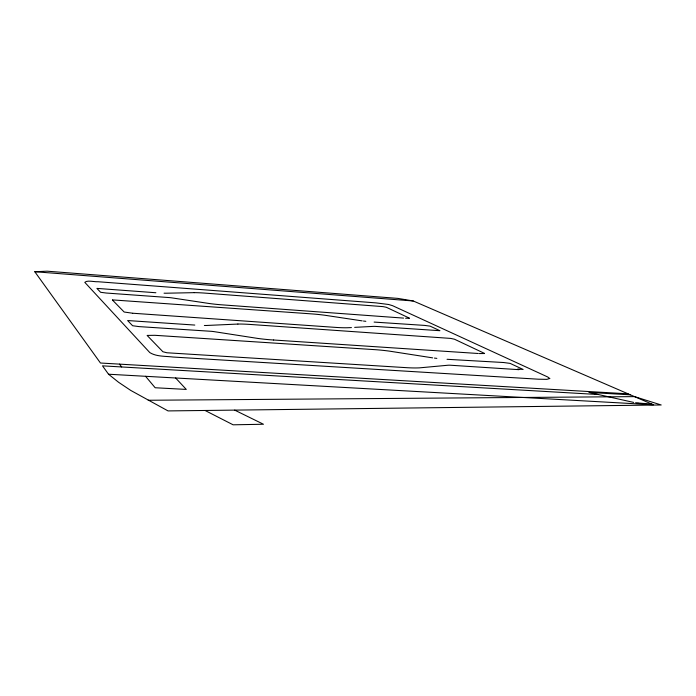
<?xml version="1.0" encoding="UTF-8"?>
<svg xmlns="http://www.w3.org/2000/svg" width="696" height="696" viewBox="0 0 696 696"><rect width="100%" height="100%" fill="white"/><g stroke="black" fill="none" stroke-linecap="round" stroke-linejoin="round"><path stroke-width="1.04" d="M484.538 353.516L479.283 353.568M112.465 299.898L311.016 313.844A29.919 4.063 6.6 0 1 324.51 315.201L362.181 320.882M409.291 318.246L405.594 318.246M354.664 327.364L373.709 326.363A27.736 3.845 7 0 1 375.161 326.38L439.915 330.704L430.093 326.137L424.517 325.397L374.117 322.083M351.436 327.59L347.121 327.755A30.363 4.185 6.6 0 1 334.706 327.329L132.927 313.243M628.123 393.84L100.459 363.016L34.8 271.736L47.163 271.188L397.868 298.393L413.233 300.968L653.431 404.785L108.524 374.222L102.503 365.852L598.09 394.51M237.919 324.058L206.103 325.493A29.537 4.315 5.8 0 1 204.363 325.476M148.222 400.261L634.552 396.624L661.2 404.976L168.041 410.918L130.752 390.43L118.581 382.278L108.524 374.222M194.306 292.651L165.683 293.225A25.839 3.271 5.7 0 1 164.143 293.181L164.056 293.181M652.03 404.176L638.197 403.001M630.419 394.832L588.929 392.422L633.682 402.418M447.032 359.293L503.652 362.52L510.116 363.39L523.122 369.445L517.702 369.106L518.885 369.663L449.894 365.191A32.286 5.142 7.6 0 0 448.276 365.209L419.436 367.862A35.174 5.594 7.1 0 1 405.446 367.601L166.918 352.768L162.899 351.741L147.117 335.428L154.877 335.307L373.804 349.583A34.574 5.411 7 0 1 389.247 351.106L432.651 357.866M194.802 325.067L127.629 320.543L132.588 325.728L139.009 326.607L211.671 331.34A31.407 4.898 5.9 0 1 213.724 331.583L257.894 338.447A33.347 5.037 6.2 0 0 273.65 340.013M273.641 340.005L478.248 353.498M155.878 292.746L96.883 288.388L100.607 292.285L106.149 293.025L169.659 297.61A27.248 3.654 5.7 0 1 171.442 297.818L209.418 303.534A29.049 3.793 6 0 0 223.12 304.926L403.602 318.107M132.649 313.226L124.175 312.025L112.456 300.054M34.8 271.736L413.233 300.968M365.844 321.308L365.278 321.248A26.222 3.445 6.8 0 1 363.477 321.039M436.844 358.37L436.74 358.362A30.198 4.533 7.3 0 1 434.669 358.118L434.426 358.092M637.884 402.967L635.631 402.68M234.683 410.118L263.462 424.247L233.125 424.812L205.059 410.475M409.326 318.107L386.315 307.275L383.096 306.623L206.234 293.207A28.649 3.689 6 0 0 194.262 292.642M175.627 377.989L186.293 389.421L155.165 387.75L145.568 376.301M119.468 364.13L121.687 366.966M484.555 353.411L454.497 339.23L450.66 338.404L251.343 324.527A32.816 4.872 6.2 0 0 237.867 324.04M549.753 378.493L546.882 379.355L538.452 379.207L172.965 357.031C165.291 356.039 156.583 356.804 149.797 352.585L84.799 282.35C87.087 279.853 94.386 282.063 98.171 281.741L375.944 302.882L388.629 304.491L392.535 305.666L547.735 376.997L549.753 378.493"/></g></svg>
